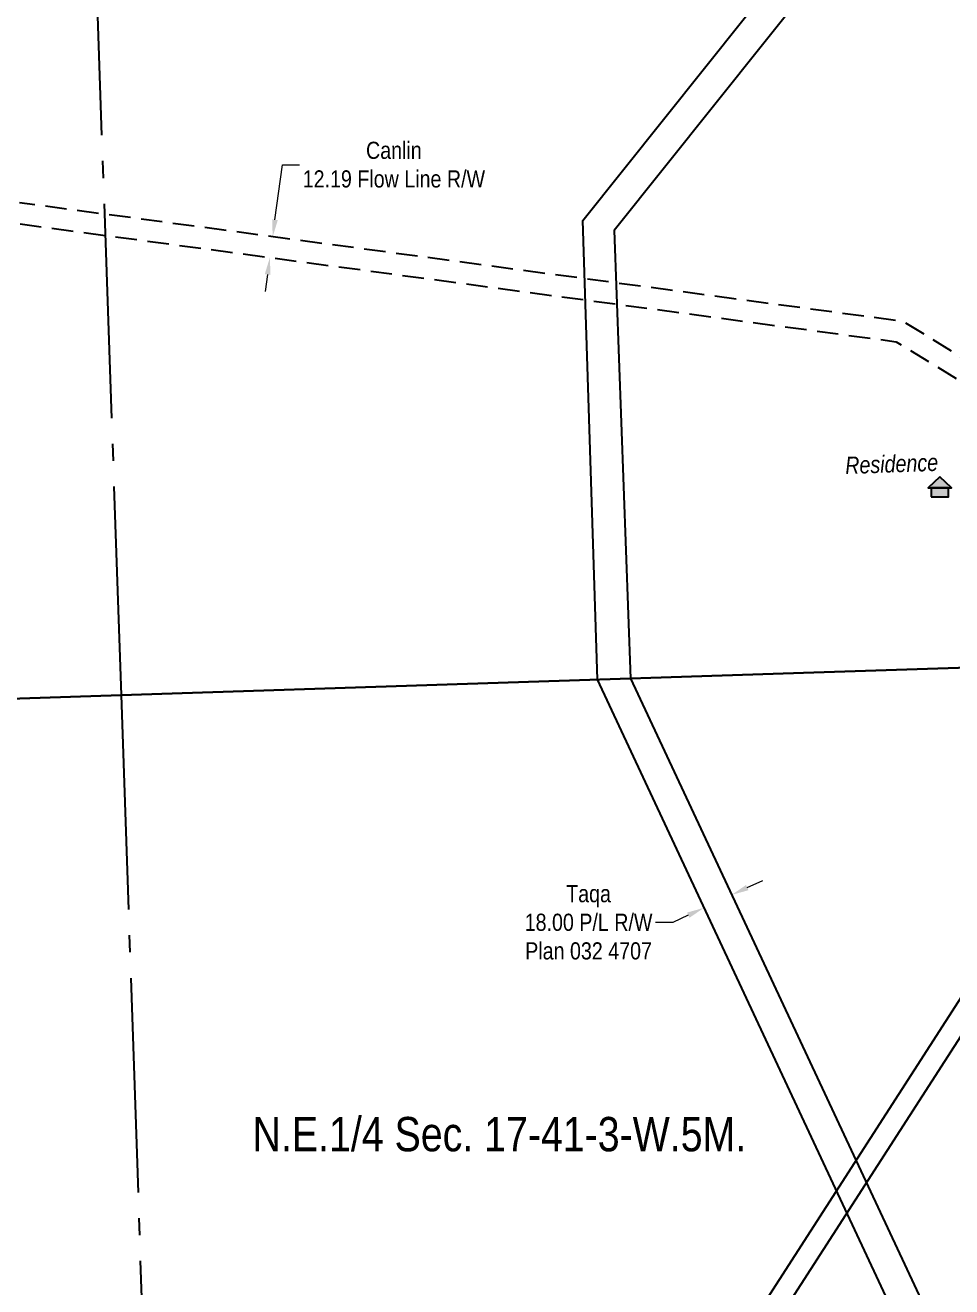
# Model space of a CAD drawing. Extents: x 675519 to 688669, y 5804595 to 5836613.
# Drawn here: x 676447 to 676987, y 5823691 to 5824427 of the extents above; entities that cross this region are included whole.
import ezdxf
from ezdxf.enums import TextEntityAlignment as Align

# ---------------------------------------------------------------- set-up
doc = ezdxf.new("R2010")
doc.units = 0
doc.header["$LTSCALE"] = 5
doc.header["$PDMODE"] = 3
doc.header["$PDSIZE"] = 10
doc.linetypes.add('foc-FLOWLINE', pattern=[3.75, 2.5, -1.25])
doc.linetypes.add('foc-QUARTERLINE', pattern=[33, 25, -3, 2, -3])
doc.layers.get('Defpoints').update_dxf_attribs({"color": 9})
for name, color, linetype in [('AS-RESIDENCE', 14, 'Continuous'), ('C-SYMBOL', 7, 'Continuous'), ('F-FLOWLINE', 190, 'foc-FLOWLINE'), ('F-RW', 190, 'Continuous'), ('L-SEC', 7, 'Continuous'), ('L-SECQ', 8, 'foc-QUARTERLINE')]:
    doc.layers.add(name, color=color, linetype=linetype)
doc.layers.add('F-RW-T', color=190, linetype='Continuous', lineweight=9)
doc.styles.add('175L', font='ARIALN.TTF', dxfattribs={"height": 20})
doc.styles.add('80CG', font='ARIALN.TTF', dxfattribs={"height": 10})
doc.dimstyles.new('Compass 5 000', dxfattribs={"dimscale": 5, "dimtxt": 9, "dimasz": 2, "dimexe": 0.2, "dimexo": 0.0625, "dimgap": 0.5, "dimtad": 0, "dimtih": 1, "dimtoh": 1, "dimzin": 0, "dimdsep": 46, "dimtxsty": '80CG', "dimcen": 0.1, "dimse1": 1, "dimse2": 1, "dimclrd": 256, "dimclrt": 256, "dimaunit": 1, "dimadec": 4, "dimazin": 0, "dimtfac": 0.06, "dimtofl": 0, "dimtmove": 0, "dimatfit": 1, "dimfxl": 0.2, "dimtolj": 1, "dimtzin": 0, "dimlwd": -1, "dimarcsym": 0})

# ---------------------------------------------------------------- blocks, each defined once
blk = doc.blocks.new('*D400')
at = {"layer": 'Defpoints', "color": 0, "transparency": 16777216}
for p in [(676842.38, 5823912.28), (676863.48, 5823909.37), (676847.28, 5823901.8)]:
    blk.add_point(p, dxfattribs=at)
at = {"layer": 'F-RW-T', "transparency": 16777216}
for p, q in [((676867.65, 5823924.08), (676876.71, 5823928.32)), ((676824.26, 5823903.82), (676814.26, 5823903.82)), ((676833.32, 5823908.05), (676824.26, 5823903.82))]:
    blk.add_line(p, q, dxfattribs=at)
for points in [[(676866.94, 5823925.59), (676868.35, 5823922.57), (676858.59, 5823919.85)], [(676832.62, 5823909.56), (676834.03, 5823906.54), (676842.38, 5823912.28)]]:
    blk.add_solid(points, dxfattribs=at)
at = {"layer": 'F-RW-T', "transparency": 16777216, "insert": (676775.18, 5823903.82), "char_height": 10, "attachment_point": 5, "style": '80CG'}
blk.add_mtext('\\A1;Taqa\\P18.00 P/L R/W\\PPlan 032 4707', dxfattribs=at)
blk = doc.blocks.new('*D449')
at = {"layer": 'Defpoints', "color": 0, "transparency": 16777216}
for p in [(676606.3, 5824301.4), (676589.43, 5824291.37), (676604.67, 5824289.32)]:
    blk.add_point(p, dxfattribs=at)
at = {"layer": 'F-RW-T', "transparency": 16777216}
for p, q in [((676592.39, 5824313.36), (676596.7, 5824345.45)), ((676596.7, 5824345.45), (676606.7, 5824345.45)), ((676588.1, 5824281.46), (676586.77, 5824271.55))]:
    blk.add_line(p, q, dxfattribs=at)
for points in [[(676590.74, 5824313.58), (676594.04, 5824313.14), (676591.06, 5824303.45)], [(676586.45, 5824281.68), (676589.75, 5824281.24), (676589.43, 5824291.37)]]:
    blk.add_solid(points, dxfattribs=at)
at = {"layer": 'F-RW-T', "transparency": 16777216, "insert": (676661.7, 5824345.45), "char_height": 10, "attachment_point": 5, "style": '80CG'}
blk.add_mtext('\\A1;Canlin\\P12.19 Flow Line R/W', dxfattribs=at)
blk = doc.blocks.new('res_occ')
for points in [[(0.1, 0.89), (-1.26, -0.37), (1.46, -0.37)], [(-0.9, -1.43), (1.1, -1.43), (1.1, -0.37), (-0.9, -0.37)]]:
    blk.add_hatch(color=14).paths.add_polyline_path(points)
at = {"color": 14}
for points in [[(0.1, 0.89), (-1.26, -0.37), (1.46, -0.37)], [(-0.9, -1.43), (1.1, -1.43), (1.1, -0.37), (-0.9, -0.37)]]:
    blk.add_lwpolyline(points, close=True, dxfattribs=at)

msp = doc.modelspace()

# ---------------------------------------------------------------- linework, layer by layer
at = {"layer": 'F-FLOWLINE', "flags": 128}
msp.add_lwpolyline([(676443.774, 5824310.954), (676954.469, 5824242.298), (677157.928, 5824117.269), (677164.53, 5824127.518), (676958.651, 5824254.034), (676443.382, 5824323.305)], dxfattribs=at)
at = {"layer": 'F-RW', "flags": 128}
for points in [[(677309.96, 5823198.519), (677160.144, 5823233.004), (676780.37, 5824045.318), (676771.85, 5824313.017), (677125.61, 5824756.074), (677121.547, 5824882.477), (677096.011, 5825664.679), (677113.989, 5825665.382), (677143.72, 5824749.917), (676790.146, 5824307.1), (676799.569, 5824045.941), (677172.729, 5823248.579), (677314.475, 5823215.963), (677309.96, 5823198.519)], [(677303.084, 5824275.462), (677217.595, 5824209.901), (676721.437, 5823439.632), (676731.599, 5823433.001), (677226.683, 5824201.51), (677303.606, 5824260.502)]]:
    msp.add_lwpolyline(points, dxfattribs=at)
at = {"layer": 'L-SEC', "flags": 128}
for points in [[(677310.321, 5824062.533), (676906.529, 5824049.416)], [(676906.529, 5824049.416), (677310.321, 5824062.533)], [(676906.529, 5824049.416), (676502.737, 5824036.299)], [(676502.737, 5824036.299), (676906.529, 5824049.416)], [(676502.737, 5824036.299), (676402.018, 5824033.052)], [(676402.018, 5824033.052), (676502.737, 5824036.299)]]:
    msp.add_lwpolyline(points, dxfattribs=at)
at = {"layer": 'L-SECQ', "flags": 128}
for points in [[(676446.82, 5825641.923), (676502.737, 5824036.299)], [(676502.737, 5824036.299), (676528.953, 5823262.296)]]:
    msp.add_lwpolyline(points, dxfattribs=at)

# ---------------------------------------------------------------- block references
at = {"layer": 'AS-RESIDENCE', "xscale": 4.999999999999893, "yscale": 4.999999999999893, "zscale": 4.999999999999893}
msp.add_blockref('res_occ', (676979.448, 5824159.012), dxfattribs=at)

# ---------------------------------------------------------------- texts
at = {"layer": 'AS-RESIDENCE', "insert": (676951.843, 5824171.02), "char_height": 10, "attachment_point": 5, "rotation": 2.0076, "style": '80CG'}
msp.add_mtext('\\A1;{\\fArial Narrow|b0|i1|c0|p34;Residence}', dxfattribs=at)
at = {"layer": 'C-SYMBOL', "color": 3, "style": '175L'}
msp.add_text('N.E.1/4 Sec. 17-41-3-W.5M.', height=20, dxfattribs=at).set_placement((676723.209, 5823764.404), align=Align.BOTTOM_CENTER)

# ---------------------------------------------------------------- dimensions: what is measured, and where the dimension line sits
at = {"layer": 'F-RW-T'}
dim = msp.add_linear_dim(base=(676589.432, 5824291.372), p1=(676606.297, 5824301.403), p2=(676604.673, 5824289.323), angle=262.343323, text='Canlin\\P12.19 Flow Line R/W', dimstyle='Compass 5 000', dxfattribs=at)
dim.commit()
dim.dimension.update_dxf_attribs({"geometry": '*D449', "text_midpoint": (676661.703, 5824345.453), "dimtype": 161})
dim = msp.add_aligned_dim(p1=(676863.484, 5823909.368), p2=(676847.281, 5823901.799), distance=-11.572, text='Taqa\\P18.00 P/L R/W\\PPlan 032 4707', dimstyle='Compass 5 000', dxfattribs=at)
dim.commit()
dim.dimension.update_dxf_attribs({"geometry": '*D400', "text_midpoint": (676775.177, 5823903.82)})

doc.saveas('drawing.dxf')
